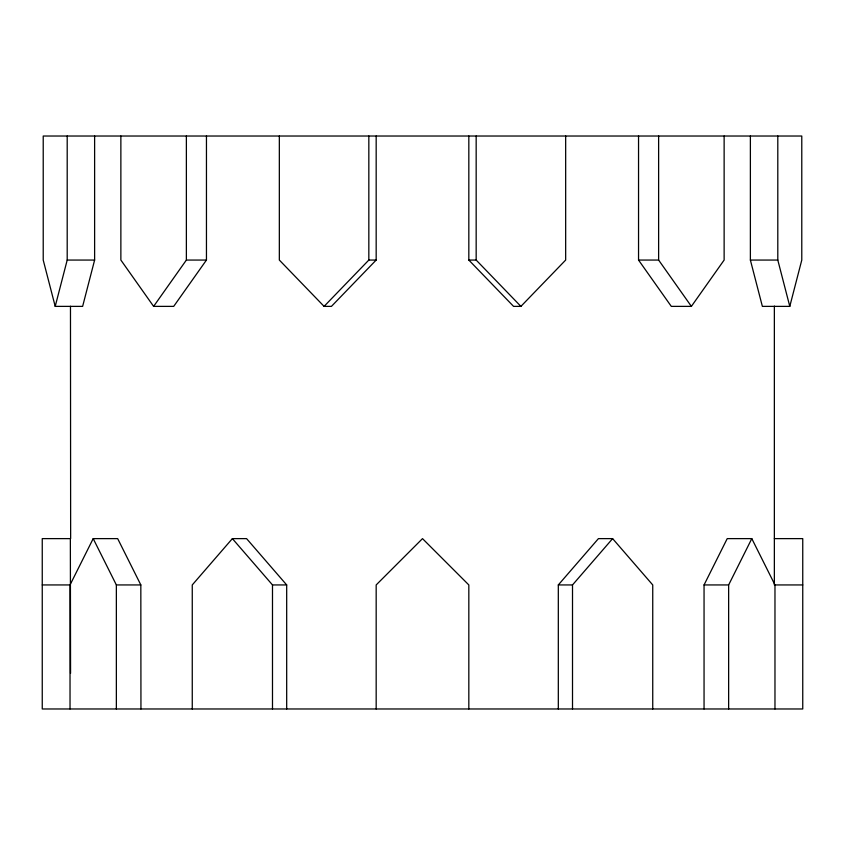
<?xml version="1.0" encoding="UTF-8"?>
<svg xmlns="http://www.w3.org/2000/svg" width="845" height="845" viewBox="0 0 845 845"><rect width="100%" height="100%" fill="white"/><g stroke="black" fill="none" stroke-linecap="round" stroke-linejoin="round"><path stroke-width="1.27" d="M94.619 136.024L94.619 260.059L82.63 306.376L55.21 306.376L67.199 260.059L67.199 136.024M750.381 136.024L750.381 260.059L762.37 306.376L789.79 306.376L801.778 260.059L801.778 136.024L43.222 136.024L43.222 260.059L55.21 306.376M140.946 708.976L140.83 584.941L117.666 538.624L93.193 538.624L70.029 584.941L70.029 708.976M704.054 708.976L704.054 584.941L727.218 538.624L751.807 538.624L774.971 584.941L774.971 708.976M728.644 708.976L728.644 584.941L751.807 538.624M120.867 136.024L120.867 260.059L153.621 306.376L186.375 260.059L186.375 136.024M206.455 136.024L206.455 260.059L173.7 306.376L153.621 306.376M638.545 136.024L638.545 260.059L671.3 306.376L691.379 306.376L724.133 260.059L724.133 136.024M286.687 708.976L286.687 584.941L246.571 538.624L232.375 538.624L192.259 584.941L192.259 708.976M558.313 708.976L558.313 584.941L598.429 538.624L612.625 538.624L652.741 584.941L652.741 708.976M572.509 708.976L572.509 584.941L612.625 538.624M279.336 136.024L279.336 260.059L324.089 306.376L368.832 260.059L368.832 136.024M376.173 136.024L376.173 260.059L331.43 306.376L324.089 306.376M468.827 136.024L468.827 260.059L513.57 306.376L520.911 306.376L565.664 260.059L565.664 136.024M67.199 260.059L94.619 260.059M186.375 260.059L206.455 260.059M368.832 260.059L376.173 260.059M468.827 260.059L476.168 260.059L520.911 306.376M638.545 260.059L658.625 260.059L691.379 306.376M750.381 260.059L777.801 260.059L789.79 306.376M774.358 538.624L802.75 538.624L802.75 708.976L42.25 708.976L42.25 538.624L70.357 538.624L70.557 673.349M42.25 584.941L70.357 584.941M93.193 538.624L116.356 584.941L140.83 584.941M232.375 538.624L272.491 584.941L286.687 584.941M558.313 584.941L572.509 584.941M704.054 584.941L728.644 584.941M802.75 584.941L774.358 584.941L774.358 306.091M70.473 306.26L70.642 538.624M777.801 136.024L777.801 260.059M658.625 136.024L658.625 260.059M476.168 136.024L476.168 260.059M468.827 708.976L468.827 584.941L422.5 538.624L376.173 584.941L376.173 708.976M272.491 584.941L272.491 708.976M116.356 584.941L116.356 708.976"/></g></svg>
